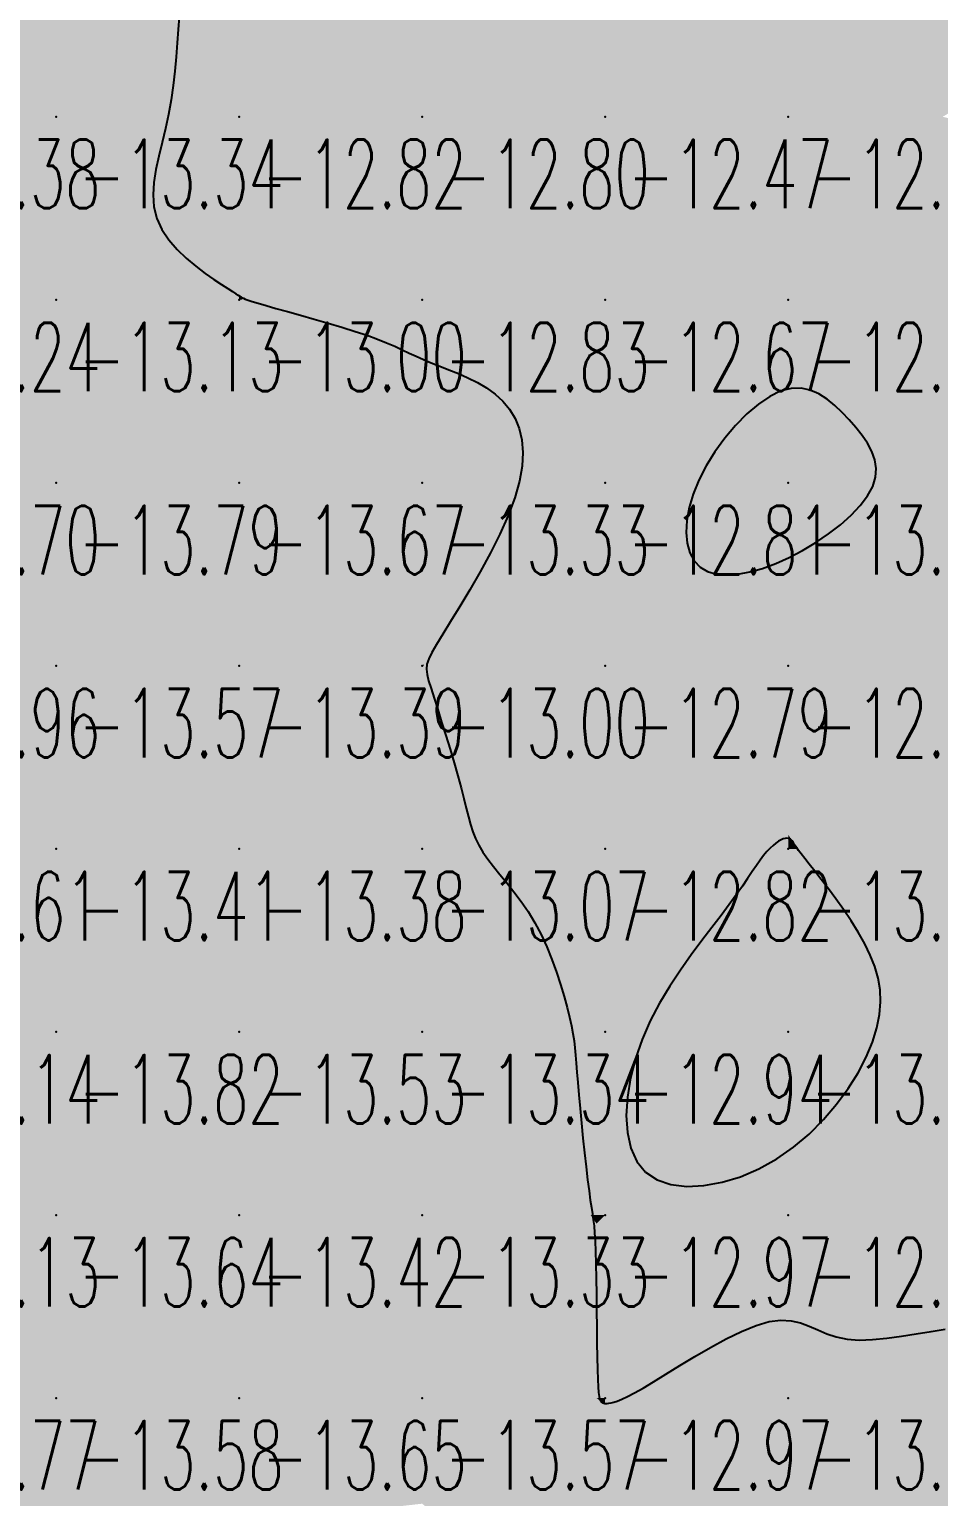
# Model space of a CAD drawing. Header units: millimetres. Extents: x 88261 to 90953, y 390274 to 392322.
# Drawn here: x 89908.8 to 89958.5, y 390581.9 to 390662 of the extents above; entities that cross this region are included whole.
import ezdxf
from ezdxf.enums import TextEntityAlignment as Align

# ---------------------------------------------------------------- set-up
doc = ezdxf.new("R2010")
doc.units = ezdxf.units.MM
doc.header["$LTSCALE"] = 25
for name, color, linetype in [('CN_03_00', 7, 'Continuous'), ('COTEAlt', 7, 'Continuous'), ('TN_COLORIAGE', 7, 'Continuous')]:
    doc.layers.add(name, color=color, linetype=linetype)
doc.styles.add('Simplex 1.0', font='Simplex.shx', dxfattribs={"width": 0.99, "height": 2.5})
doc.styles.get("Standard").update_dxf_attribs({"font": 'times.ttf'})

# ---------------------------------------------------------------- blocks, each defined once
blk = doc.blocks.new('COTE')
at = {"color": 0}
blk.add_point((0, 0), dxfattribs=at)
at = {"layer": 'COTEAlt'}
blk.add_attdef('ALT', text='', height=3.75, dxfattribs=at).set_placement((1.25, -1.25), align=Align.TOP_LEFT)

msp = doc.modelspace()

# ---------------------------------------------------------------- linework, layer by layer
at = {"layer": 'CN_03_00', "elevation": -13, "flags": 128}
msp.add_lwpolyline([(89916.967, 390662.691), (89916.917, 390661.998), (89916.867, 390661.269), (89916.81, 390660.512), (89916.741, 390659.736), (89916.654, 390658.948), (89916.543, 390658.156), (89916.402, 390657.368), (89916.229, 390656.591), (89916.041, 390655.828), (89915.858, 390655.083), (89915.702, 390654.355), (89915.592, 390653.65), (89915.55, 390652.967), (89915.596, 390652.31), (89915.751, 390651.682), (89916.028, 390651.084), (89916.407, 390650.52), (89916.861, 390649.994), (89917.362, 390649.51), (89917.884, 390649.072), (89918.398, 390648.683), (89918.878, 390648.348), (89919.296, 390648.071), (89919.631, 390647.853), (89919.887, 390647.689), (89920.076, 390647.57), (89920.208, 390647.488), (89920.295, 390647.436), (89920.346, 390647.406), (89920.374, 390647.389), (89920.388, 390647.378), (89920.401, 390647.365), (89920.428, 390647.346), (89920.482, 390647.319), (89920.581, 390647.278), (89920.739, 390647.222), (89920.972, 390647.147), (89921.295, 390647.048), (89921.723, 390646.923), (89922.265, 390646.771), (89922.902, 390646.593), (89923.607, 390646.396), (89924.354, 390646.185), (89925.117, 390645.965), (89925.87, 390645.74), (89926.587, 390645.516), (89927.24, 390645.298), (89927.812, 390645.09), (89928.312, 390644.891), (89928.756, 390644.7), (89929.163, 390644.514), (89929.548, 390644.332), (89929.929, 390644.153), (89930.323, 390643.974), (89930.746, 390643.794), (89931.211, 390643.61), (89931.709, 390643.417), (89932.228, 390643.208), (89932.753, 390642.977), (89933.273, 390642.716), (89933.773, 390642.421), (89934.24, 390642.084), (89934.662, 390641.698), (89935.026, 390641.259), (89935.324, 390640.762), (89935.549, 390640.205), (89935.692, 390639.586), (89935.748, 390638.901), (89935.708, 390638.148), (89935.566, 390637.325), (89935.313, 390636.428), (89934.95, 390635.46), (89934.495, 390634.444), (89933.978, 390633.41), (89933.423, 390632.386), (89932.859, 390631.401), (89932.311, 390630.483), (89931.807, 390629.661), (89931.373, 390628.964), (89931.031, 390628.41), (89930.778, 390627.976), (89930.609, 390627.629), (89930.513, 390627.333), (89930.486, 390627.057), (89930.519, 390626.766), (89930.604, 390626.426), (89930.735, 390626.004), (89930.903, 390625.476), (89931.1, 390624.857), (89931.317, 390624.17), (89931.545, 390623.44), (89931.775, 390622.691), (89931.998, 390621.947), (89932.204, 390621.233), (89932.385, 390620.573), (89932.536, 390619.986), (89932.663, 390619.464), (89932.779, 390618.997), (89932.893, 390618.572), (89933.018, 390618.179), (89933.164, 390617.804), (89933.342, 390617.437), (89933.564, 390617.065), (89933.836, 390616.679), (89934.153, 390616.272), (89934.504, 390615.842), (89934.879, 390615.385), (89935.266, 390614.896), (89935.657, 390614.374), (89936.04, 390613.812), (89936.406, 390613.21), (89936.746, 390612.564), (89937.057, 390611.889), (89937.339, 390611.198), (89937.593, 390610.507), (89937.817, 390609.83), (89938.011, 390609.183), (89938.175, 390608.582), (89938.309, 390608.04), (89938.413, 390607.567), (89938.491, 390607.147), (89938.55, 390606.757), (89938.595, 390606.374), (89938.632, 390605.977), (89938.666, 390605.543), (89938.703, 390605.048), (89938.748, 390604.472), (89938.806, 390603.799), (89938.875, 390603.051), (89938.952, 390602.254), (89939.035, 390601.438), (89939.121, 390600.632), (89939.207, 390599.863), (89939.291, 390599.16), (89939.368, 390598.552), (89939.438, 390598.057), (89939.5, 390597.652), (89939.554, 390597.304), (89939.601, 390596.98), (89939.641, 390596.646), (89939.675, 390596.27), (89939.703, 390595.819), (89939.726, 390595.259), (89939.744, 390594.569), (89939.759, 390593.774), (89939.77, 390592.909), (89939.78, 390592.01), (89939.79, 390591.113), (89939.8, 390590.254), (89939.812, 390589.469), (89939.827, 390588.794), (89939.845, 390588.255), (89939.867, 390587.844), (89939.892, 390587.542), (89939.918, 390587.332), (89939.947, 390587.195), (89939.976, 390587.112), (89940.005, 390587.067), (89940.035, 390587.04), (89940.064, 390587.017), (89940.095, 390586.996), (89940.13, 390586.977), (89940.171, 390586.961), (89940.223, 390586.95), (89940.286, 390586.945), (89940.363, 390586.946), (89940.458, 390586.955), (89940.574, 390586.973), (89940.721, 390587.01), (89940.91, 390587.074), (89941.153, 390587.174), (89941.461, 390587.319), (89941.845, 390587.52), (89942.318, 390587.786), (89942.889, 390588.125), (89943.565, 390588.54), (89944.326, 390589.011), (89945.145, 390589.509), (89945.997, 390590.005), (89946.856, 390590.472), (89947.695, 390590.882), (89948.49, 390591.207), (89949.213, 390591.418), (89949.847, 390591.497), (89950.407, 390591.463), (89950.914, 390591.344), (89951.393, 390591.168), (89951.864, 390590.963), (89952.352, 390590.757), (89952.878, 390590.579), (89953.465, 390590.456), (89954.129, 390590.409), (89954.857, 390590.431), (89955.633, 390590.504), (89956.436, 390590.613), (89957.248, 390590.742), (89958.052, 390590.875), (89958.827, 390590.997)], dxfattribs=at)
for points in [[(89951.037, 390633.549), (89951.761, 390633.982), (89952.454, 390634.452), (89953.101, 390634.951), (89953.683, 390635.469), (89954.182, 390635.996), (89954.582, 390636.523), (89954.864, 390637.042), (89955.018, 390637.543), (89955.052, 390638.028), (89954.981, 390638.498), (89954.821, 390638.954), (89954.586, 390639.398), (89954.292, 390639.832), (89953.953, 390640.257), (89953.585, 390640.676), (89953.199, 390641.086), (89952.796, 390641.472), (89952.372, 390641.817), (89951.925, 390642.1), (89951.452, 390642.305), (89950.95, 390642.411), (89950.416, 390642.401), (89949.848, 390642.257), (89949.245, 390641.965), (89948.621, 390641.541), (89947.993, 390641.006), (89947.376, 390640.38), (89946.789, 390639.685), (89946.246, 390638.941), (89945.764, 390638.169), (89945.361, 390637.391), (89945.049, 390636.625), (89944.831, 390635.885), (89944.705, 390635.183), (89944.672, 390634.529), (89944.729, 390633.935), (89944.876, 390633.413), (89945.113, 390632.975), (89945.438, 390632.631), (89945.848, 390632.391), (89946.336, 390632.251), (89946.89, 390632.205), (89947.5, 390632.246), (89948.157, 390632.369), (89948.849, 390632.567), (89949.567, 390632.834), (89950.3, 390633.164), (89951.037, 390633.549)], [(89950.545, 390600.94), (89951.4, 390601.664), (89952.186, 390602.453), (89952.895, 390603.287), (89953.523, 390604.147), (89954.063, 390605.013), (89954.509, 390605.866), (89954.856, 390606.687), (89955.1, 390607.46), (89955.245, 390608.189), (89955.299, 390608.882), (89955.268, 390609.545), (89955.159, 390610.187), (89954.979, 390610.814), (89954.734, 390611.435), (89954.431, 390612.057), (89954.079, 390612.685), (89953.69, 390613.31), (89953.279, 390613.922), (89952.86, 390614.511), (89952.448, 390615.065), (89952.057, 390615.574), (89951.701, 390616.027), (89951.396, 390616.413), (89951.151, 390616.725), (89950.961, 390616.969), (89950.82, 390617.156), (89950.718, 390617.296), (89950.647, 390617.398), (89950.598, 390617.472), (89950.563, 390617.529), (89950.534, 390617.578), (89950.504, 390617.628), (89950.469, 390617.677), (89950.429, 390617.724), (89950.382, 390617.764), (89950.325, 390617.796), (89950.259, 390617.816), (89950.18, 390617.823), (89950.088, 390617.813), (89949.981, 390617.783), (89949.86, 390617.732), (89949.726, 390617.658), (89949.58, 390617.559), (89949.424, 390617.433), (89949.258, 390617.279), (89949.084, 390617.094), (89948.903, 390616.877), (89948.714, 390616.626), (89948.511, 390616.337), (89948.287, 390616.006), (89948.034, 390615.631), (89947.745, 390615.206), (89947.413, 390614.729), (89947.029, 390614.195), (89946.587, 390613.602), (89946.083, 390612.945), (89945.532, 390612.228), (89944.952, 390611.454), (89944.361, 390610.625), (89943.779, 390609.746), (89943.224, 390608.819), (89942.714, 390607.847), (89942.268, 390606.835), (89941.904, 390605.788), (89941.632, 390604.729), (89941.461, 390603.684), (89941.401, 390602.68), (89941.461, 390601.741), (89941.651, 390600.895), (89941.98, 390600.167), (89942.456, 390599.584), (89943.085, 390599.165), (89943.843, 390598.908), (89944.706, 390598.805), (89945.644, 390598.847), (89946.633, 390599.026), (89947.644, 390599.333), (89948.65, 390599.761), (89949.625, 390600.3), (89950.545, 390600.94)]]:
    msp.add_lwpolyline(points, close=True, dxfattribs=at)
at = {"layer": 'TN_COLORIAGE', "color": 221}
for points in [[(89900.249, 390657.239, -13.516), (89910.249, 390657.239, -13.516), (89910.249, 390667.239, -13.516)], [(89900.249, 390667.239, -13.516), (89900.249, 390657.239, -13.516), (89910.249, 390667.239, -13.516)], [(89910.249, 390667.239, -13), (89917.75, 390667.239, -13), (89910.249, 390657.239, -13), (89916.9, 390663.891, -13)], [(89916.785, 390657.239, -13.342), (89916.9, 390663.891, -13.342), (89910.249, 390657.239, -13.342)], [(89900.249, 390647.239, -13.342), (89910.249, 390647.239, -13.342), (89910.249, 390657.239, -13.342)], [(89900.249, 390657.239, -13.342), (89900.249, 390647.239, -13.342), (89910.249, 390657.239, -13.342)], [(89910.249, 390657.239, -13), (89916.785, 390657.239, -13), (89910.249, 390647.239, -13), (89914.368, 390651.359, -13)], [(89910.249, 390647.239, -13), (89914.368, 390651.359, -13), (89920.249, 390647.239, -13), (89920.249, 390647.416, -13)], [(89900.249, 390637.239, -13.127), (89910.249, 390637.239, -13.127), (89910.249, 390647.239, -13.127)], [(89900.249, 390647.239, -13.127), (89900.249, 390637.239, -13.127), (89910.249, 390647.239, -13.127)], [(89910.249, 390637.239, -13.003), (89920.249, 390637.239, -13.003), (89920.249, 390647.239, -13.003)], [(89910.249, 390647.239, -13.003), (89910.249, 390637.239, -13.003), (89920.249, 390647.239, -13.003)], [(89920.412, 390647.403, -13.003), (89920.249, 390647.416, -13.003), (89920.249, 390647.239, -13.003)], [(89920.412, 390647.403, -13.003), (89920.434, 390647.239, -13.003), (89920.249, 390647.239, -13.003)], [(89920.249, 390637.239, -13), (89928.19, 390645.181, -13), (89920.249, 390647.239, -13), (89920.434, 390647.239, -13)], [(89920.249, 390637.239, -13), (89928.19, 390645.181, -13), (89930.249, 390637.239, -13), (89930.249, 390643.826, -13)], [(89935.29, 390642.281, -13.334), (89930.249, 390643.826, -13.334), (89930.249, 390637.239, -13.334)], [(89944.352, 390637.239, -13.28), (89950.249, 390643.892, -13.28), (89950.249, 390637.239, -13.28)], [(89953.74, 390640.731, -13.28), (89950.249, 390643.892, -13.28), (89950.249, 390637.239, -13.28)], [(89935.29, 390642.281, -13.334), (89936.563, 390637.239, -13.334), (89930.249, 390637.239, -13.334)], [(89953.74, 390640.731, -13.28), (89956.299, 390637.239, -13.28), (89950.249, 390637.239, -13.28)], [(89900.249, 390627.239, -13.787), (89910.249, 390627.239, -13.787), (89910.249, 390637.239, -13.787)], [(89900.249, 390637.239, -13.787), (89900.249, 390627.239, -13.787), (89910.249, 390637.239, -13.787)], [(89910.249, 390627.239, -13.667), (89920.249, 390627.239, -13.667), (89920.249, 390637.239, -13.667)], [(89910.249, 390637.239, -13.667), (89910.249, 390627.239, -13.667), (89920.249, 390637.239, -13.667)], [(89920.249, 390627.239, -13.334), (89930.249, 390627.239, -13.334), (89930.249, 390637.239, -13.334)], [(89920.249, 390637.239, -13.334), (89920.249, 390627.239, -13.334), (89930.249, 390637.239, -13.334)], [(89930.249, 390637.239, -13), (89936.563, 390637.239, -13), (89930.249, 390627.239, -13), (89930.336, 390627.327, -13)], [(89944.506, 390631.497, -13.28), (89944.352, 390637.239, -13.28), (89950.249, 390637.239, -13.28)], [(89950.249, 390632.562, -13.28), (89944.506, 390631.497, -13.28), (89950.249, 390637.239, -13.28)], [(89950.249, 390632.562, -13.28), (89956.299, 390637.239, -13.28), (89950.249, 390637.239, -13.28)], [(89900.249, 390617.239, -13.57), (89910.249, 390617.239, -13.57), (89910.249, 390627.239, -13.57)], [(89900.249, 390627.239, -13.57), (89900.249, 390617.239, -13.57), (89910.249, 390627.239, -13.57)], [(89910.249, 390617.239, -13.388), (89920.249, 390617.239, -13.388), (89920.249, 390627.239, -13.388)], [(89910.249, 390627.239, -13.388), (89910.249, 390617.239, -13.388), (89920.249, 390627.239, -13.388)], [(89920.249, 390617.239, -13.002), (89930.249, 390617.239, -13.002), (89930.249, 390627.239, -13.002)], [(89920.249, 390627.239, -13.002), (89920.249, 390617.239, -13.002), (89930.249, 390627.239, -13.002)], [(89930.331, 390627.239, -13.002), (89930.336, 390627.327, -13.002), (89930.249, 390627.239, -13.002)], [(89930.249, 390617.239, -13), (89932.75, 390619.741, -13), (89930.249, 390627.239, -13), (89930.331, 390627.239, -13)], [(89932.75, 390619.741, -13.069), (89932.982, 390617.239, -13.069), (89930.249, 390617.239, -13.069)], [(89950.249, 390618.021, -13.027), (89948.969, 390617.239, -13.027), (89950.249, 390617.239, -13.027)], [(89950.562, 390617.553, -13.027), (89950.249, 390618.021, -13.027), (89950.249, 390617.239, -13.027)], [(89950.562, 390617.553, -13.027), (89950.709, 390617.239, -13.027), (89950.249, 390617.239, -13.027)], [(89900.249, 390609.896, -13.414), (89902.189, 390609.179, -13.414), (89900.249, 390617.239, -13.414), (89910.249, 390617.239, -13.414)], [(89904.686, 390607.239, -13.414), (89902.189, 390609.179, -13.414), (89910.249, 390607.239, -13.414), (89910.249, 390617.239, -13.414)], [(89910.249, 390607.239, -13.382), (89920.249, 390607.239, -13.382), (89920.249, 390617.239, -13.382)], [(89910.249, 390617.239, -13.382), (89910.249, 390607.239, -13.382), (89920.249, 390617.239, -13.382)], [(89920.249, 390607.239, -13.069), (89930.249, 390607.239, -13.069), (89930.249, 390617.239, -13.069)], [(89920.249, 390617.239, -13.069), (89920.249, 390607.239, -13.069), (89930.249, 390617.239, -13.069)], [(89930.249, 390607.239, -13), (89936.704, 390613.695, -13), (89930.249, 390617.239, -13), (89932.982, 390617.239, -13)], [(89950.249, 390607.239, -13), (89941.385, 390607.239, -13), (89950.249, 390617.239, -13), (89947.292, 390614.283, -13)], [(89948.969, 390617.239, -13.027), (89947.292, 390614.283, -13.027), (89950.249, 390617.239, -13.027)], [(89950.249, 390607.239, -13), (89954.975, 390611.966, -13), (89950.249, 390617.239, -13), (89950.709, 390617.239, -13)], [(89936.704, 390613.695, -13.335), (89938.638, 390607.239, -13.335), (89930.249, 390607.239, -13.335)], [(89954.975, 390611.966, -13.502), (89955.978, 390607.239, -13.502), (89950.249, 390607.239, -13.502)], [(89904.423, 390601.414, -13.641), (89902.86, 390597.239, -13.641), (89910.249, 390607.239, -13.641), (89910.249, 390597.239, -13.641)], [(89904.423, 390601.414, -13.823), (89904.686, 390607.239, -13.823), (89910.249, 390607.239, -13.823)], [(89910.249, 390607.239, -13.531), (89910.249, 390597.239, -13.531), (89920.249, 390607.239, -13.531)], [(89910.249, 390597.239, -13.531), (89920.249, 390597.239, -13.531), (89920.249, 390607.239, -13.531)], [(89920.249, 390607.239, -13.335), (89920.249, 390597.239, -13.335), (89930.249, 390607.239, -13.335)], [(89920.249, 390597.239, -13.335), (89930.249, 390597.239, -13.335), (89930.249, 390607.239, -13.335)], [(89930.249, 390607.239, -13), (89938.638, 390607.239, -13), (89930.249, 390597.239, -13), (89938.598, 390605.588, -13)], [(89941.385, 390607.239, -13.502), (89940.776, 390597.767, -13.502), (89950.249, 390607.239, -13.502)], [(89950.249, 390599.198, -13.502), (89940.776, 390597.767, -13.502), (89950.249, 390607.239, -13.502)], [(89955.978, 390607.239, -13.502), (89950.249, 390599.198, -13.502), (89950.249, 390607.239, -13.502)], [(89938.598, 390605.588, -13.325), (89939.458, 390597.239, -13.325), (89930.249, 390597.239, -13.325)], [(89900.249, 390587.239, -13.641), (89910.249, 390587.239, -13.641), (89910.249, 390597.239, -13.641)], [(89900.249, 390593.66, -13.641), (89902.86, 390597.239, -13.641), (89900.249, 390587.239, -13.641), (89910.249, 390597.239, -13.641)], [(89910.249, 390587.239, -13.416), (89920.249, 390587.239, -13.416), (89920.249, 390597.239, -13.416)], [(89910.249, 390597.239, -13.416), (89910.249, 390587.239, -13.416), (89920.249, 390597.239, -13.416)], [(89920.249, 390587.239, -13.325), (89930.249, 390587.239, -13.325), (89930.249, 390597.239, -13.325)], [(89920.249, 390597.239, -13.325), (89920.249, 390587.239, -13.325), (89930.249, 390597.239, -13.325)], [(89930.249, 390587.239, -13), (89939.779, 390596.769, -13), (89930.249, 390597.239, -13), (89939.458, 390597.239, -13)], [(89939.779, 390596.769, -13.566), (89939.784, 390587.239, -13.566), (89930.249, 390587.239, -13.566)], [(89950.249, 390592.927, -13.161), (89941.71, 390587.239, -13.161), (89950.249, 390587.239, -13.161)], [(89952.573, 390589.563, -13.161), (89950.249, 390592.927, -13.161), (89950.249, 390587.239, -13.161)], [(89960.249, 390587.239, -13), (89960.249, 390591.555, -13), (89950.249, 390587.239, -13), (89952.573, 390589.563, -13)], [(89900.249, 390584.245, -13.577), (89905.815, 390582.806, -13.577), (89900.249, 390587.239, -13.577), (89910.249, 390587.239, -13.577)], [(89907.746, 390577.239, -13.577), (89905.815, 390582.806, -13.577), (89910.249, 390577.239, -13.577), (89910.249, 390587.239, -13.577)], [(89914.576, 390577.239, -13.648), (89920.249, 390581.221, -13.648), (89910.249, 390577.239, -13.648), (89920.249, 390587.239, -13.648)], [(89910.249, 390587.239, -13.648), (89910.249, 390577.239, -13.648), (89920.249, 390587.239, -13.648)], [(89920.249, 390581.221, -13.566), (89923.74, 390580.73, -13.566), (89920.249, 390587.239, -13.566), (89930.249, 390587.239, -13.566)], [(89923.74, 390580.73, -13.566), (89930.249, 390581.468, -13.566), (89930.249, 390587.239, -13.566)], [(89930.249, 390581.468, -13), (89932.611, 390579.602, -13), (89930.249, 390587.239, -13), (89940.044, 390587.034, -13)], [(89940.044, 390587.034, -13.566), (89939.784, 390587.239, -13.566), (89930.249, 390587.239, -13.566)], [(89935.449, 390577.239, -13), (89932.611, 390579.602, -13), (89940.249, 390577.239, -13), (89940.044, 390587.034, -13)], [(89940.044, 390587.034, -13.707), (89940.249, 390586.864, -13.707), (89940.249, 390577.239, -13.707)], [(89940.249, 390577.239, -13), (89940.249, 390586.864, -13), (89950.249, 390587.239, -13), (89941.71, 390587.239, -13)], [(89940.249, 390577.239, -13.161), (89950.249, 390577.239, -13.161), (89950.249, 390587.239, -13.161)], [(89950.249, 390587.239, -13.404), (89950.249, 390577.239, -13.404), (89960.249, 390587.239, -13.404)], [(89950.249, 390577.239, -13.404), (89960.249, 390577.239, -13.404), (89960.249, 390587.239, -13.404)]]:
    msp.add_solid(points, dxfattribs=at)
at = {"layer": 'TN_COLORIAGE', "color": 211}
for points in [[(89916.9, 390663.891, -12.819), (89916.785, 390657.239, -12.819), (89920.249, 390667.239, -12.819), (89920.249, 390657.239, -12.819)], [(89928.22, 390667.239, -12.819), (89928.301, 390665.292, -12.819), (89920.249, 390667.239, -12.819), (89920.249, 390657.239, -12.819)], [(89930.249, 390665.417, -12.597), (89931.228, 390667.239, -12.597), (89930.249, 390657.239, -12.597), (89940.249, 390667.239, -12.597)], [(89930.249, 390657.239, -12.597), (89940.249, 390657.239, -12.597), (89940.249, 390667.239, -12.597)], [(89940.249, 390667.239, -12.113), (89940.249, 390657.239, -12.113), (89950.249, 390667.239, -12.113)], [(89940.249, 390657.239, -12.113), (89950.249, 390657.239, -12.113), (89950.249, 390667.239, -12.113)], [(89950.249, 390667.239, -12.272), (89950.249, 390657.239, -12.272), (89960.249, 390667.239, -12.272)], [(89960.249, 390667.239, -12), (89960.249, 390658.144, -12), (89950.249, 390657.239, -12), (89958.689, 390657.239, -12)], [(89928.301, 390665.292, -12.804), (89930.249, 390665.417, -12.804), (89920.249, 390657.239, -12.804), (89930.249, 390657.239, -12.804)], [(89920.249, 390647.416, -12.819), (89914.368, 390651.359, -12.819), (89920.249, 390657.239, -12.819)], [(89914.368, 390651.359, -12.819), (89916.785, 390657.239, -12.819), (89920.249, 390657.239, -12.819)], [(89920.249, 390647.416, -12.804), (89920.412, 390647.403, -12.804), (89920.249, 390657.239, -12.804), (89930.249, 390657.239, -12.804)], [(89920.434, 390647.239, -12.804), (89920.412, 390647.403, -12.804), (89930.249, 390647.239, -12.804), (89930.249, 390657.239, -12.804)], [(89930.249, 390657.239, -12.475), (89930.249, 390647.239, -12.475), (89940.249, 390657.239, -12.475)], [(89930.249, 390647.239, -12.475), (89940.249, 390647.239, -12.475), (89940.249, 390657.239, -12.475)], [(89940.249, 390657.239, -12.146), (89940.249, 390647.239, -12.146), (89950.249, 390657.239, -12.146)], [(89940.249, 390647.239, -12.146), (89950.249, 390647.239, -12.146), (89950.249, 390657.239, -12.146)], [(89950.249, 390647.239, -12), (89959.944, 390656.934, -12), (89950.249, 390657.239, -12), (89958.689, 390657.239, -12)], [(89950.249, 390647.239, -12), (89959.944, 390656.934, -12), (89960.249, 390647.239, -12), (89960.249, 390656.704, -12)], [(89920.434, 390647.239, -12.827), (89928.19, 390645.181, -12.827), (89930.249, 390647.239, -12.827)], [(89930.249, 390643.826, -12.827), (89928.19, 390645.181, -12.827), (89930.249, 390647.239, -12.827)], [(89930.249, 390643.826, -12.672), (89935.29, 390642.281, -12.672), (89930.249, 390647.239, -12.672), (89940.249, 390647.239, -12.672)], [(89936.563, 390637.239, -12.672), (89935.29, 390642.281, -12.672), (89940.249, 390637.239, -12.672), (89940.249, 390647.239, -12.672)], [(89940.249, 390647.239, -12.859), (89940.249, 390637.239, -12.859), (89950.249, 390647.239, -12.859)], [(89950.249, 390643.892, -12.805), (89944.352, 390637.239, -12.805), (89950.249, 390647.239, -12.805), (89940.249, 390637.239, -12.805)], [(89950.249, 390643.892, -12.478), (89953.74, 390640.731, -12.478), (89950.249, 390647.239, -12.478), (89960.249, 390647.239, -12.478)], [(89956.299, 390637.239, -12.478), (89953.74, 390640.731, -12.478), (89960.249, 390637.239, -12.478), (89960.249, 390647.239, -12.478)], [(89930.336, 390627.327, -12.792), (89930.331, 390627.239, -12.792), (89940.249, 390637.239, -12.792), (89940.249, 390627.239, -12.792)], [(89930.336, 390627.327, -12.805), (89936.563, 390637.239, -12.805), (89940.249, 390637.239, -12.805)], [(89944.352, 390637.239, -12.792), (89944.506, 390631.497, -12.792), (89940.249, 390637.239, -12.792), (89940.249, 390627.239, -12.792)], [(89956.299, 390637.239, -12.681), (89950.249, 390632.562, -12.681), (89960.249, 390637.239, -12.681), (89950.249, 390627.239, -12.681)], [(89950.249, 390627.239, -12.817), (89960.249, 390627.239, -12.817), (89960.249, 390637.239, -12.817)], [(89944.506, 390631.497, -12.681), (89950.249, 390632.562, -12.681), (89940.249, 390627.239, -12.681), (89950.249, 390627.239, -12.681)], [(89930.331, 390627.239, -12.792), (89932.75, 390619.741, -12.792), (89940.249, 390627.239, -12.792)], [(89932.982, 390617.239, -12.792), (89932.75, 390619.741, -12.792), (89940.249, 390617.239, -12.792), (89940.249, 390627.239, -12.792)], [(89940.249, 390627.239, -12.681), (89940.249, 390617.239, -12.681), (89950.249, 390627.239, -12.681)], [(89948.969, 390617.239, -12.681), (89950.249, 390618.021, -12.681), (89940.249, 390617.239, -12.681), (89950.249, 390627.239, -12.681)], [(89950.249, 390618.021, -12.164), (89950.562, 390617.553, -12.164), (89950.249, 390627.239, -12.164), (89960.249, 390627.239, -12.164)], [(89950.709, 390617.239, -12.164), (89950.562, 390617.553, -12.164), (89960.249, 390617.239, -12.164), (89960.249, 390627.239, -12.164)], [(89932.982, 390617.239, -12.816), (89936.704, 390613.695, -12.816), (89940.249, 390617.239, -12.816)], [(89938.638, 390607.239, -12.816), (89936.704, 390613.695, -12.816), (89940.249, 390607.239, -12.816), (89940.249, 390617.239, -12.816)], [(89947.292, 390614.283, -12.816), (89948.969, 390617.239, -12.816), (89940.249, 390607.239, -12.816), (89940.249, 390617.239, -12.816)], [(89950.709, 390617.239, -12.44), (89954.975, 390611.966, -12.44), (89960.249, 390617.239, -12.44)], [(89955.978, 390607.239, -12.44), (89954.975, 390611.966, -12.44), (89960.249, 390607.239, -12.44), (89960.249, 390617.239, -12.44)], [(89947.292, 390614.283, -12.936), (89941.385, 390607.239, -12.936), (89940.249, 390607.239, -12.936)], [(89938.598, 390605.588, -12.936), (89938.638, 390607.239, -12.936), (89940.249, 390607.239, -12.936)], [(89939.458, 390597.239, -12.936), (89938.598, 390605.588, -12.936), (89940.249, 390597.239, -12.936), (89940.249, 390607.239, -12.936)], [(89940.776, 390597.767, -12.936), (89941.385, 390607.239, -12.936), (89940.249, 390597.239, -12.936), (89940.249, 390607.239, -12.936)], [(89950.249, 390599.198, -12.626), (89955.978, 390607.239, -12.626), (89950.249, 390597.239, -12.626), (89960.249, 390607.239, -12.626)], [(89950.249, 390597.239, -12.626), (89960.249, 390597.239, -12.626), (89960.249, 390607.239, -12.626)], [(89940.776, 390597.767, -12.878), (89950.249, 390599.198, -12.878), (89940.249, 390597.239, -12.878), (89950.249, 390597.239, -12.878)], [(89939.458, 390597.239, -12.972), (89939.779, 390596.769, -12.972), (89940.249, 390597.239, -12.972)], [(89939.784, 390587.239, -12.972), (89939.779, 390596.769, -12.972), (89940.249, 390587.239, -12.972), (89940.249, 390597.239, -12.972)], [(89940.249, 390597.239, -12.878), (89940.249, 390587.239, -12.878), (89950.249, 390597.239, -12.878)], [(89941.71, 390587.239, -12.878), (89950.249, 390592.927, -12.878), (89940.249, 390587.239, -12.878), (89950.249, 390597.239, -12.878)], [(89950.249, 390592.927, -12.468), (89952.573, 390589.563, -12.468), (89950.249, 390597.239, -12.468), (89960.249, 390597.239, -12.468)], [(89952.573, 390589.563, -12.468), (89960.249, 390591.555, -12.468), (89960.249, 390597.239, -12.468)], [(89939.784, 390587.239, -12.972), (89940.044, 390587.034, -12.972), (89940.249, 390587.239, -12.972)], [(89940.249, 390586.864, -12.972), (89940.044, 390587.034, -12.972), (89940.249, 390587.239, -12.972)], [(89941.71, 390587.239, -12.972), (89940.249, 390586.864, -12.972), (89940.249, 390587.239, -12.972)]]:
    msp.add_solid(points, dxfattribs=at)

# ---------------------------------------------------------------- block references
at = {"layer": 'COTEAlt'}
ref = msp.add_blockref('COTE', (89900.249, 390657.239), dxfattribs=at)
ref.add_attrib('ALT', '-13.38', dxfattribs={"height": 3.75, "style": 'Simplex 1.0', "width": 0.6}).set_placement((89901.499, 390655.989), align=Align.TOP_LEFT)
ref = msp.add_blockref('COTE', (89910.249, 390657.239), dxfattribs=at)
ref.add_attrib('ALT', '-13.34', dxfattribs={"height": 3.75, "style": 'Simplex 1.0', "width": 0.6}).set_placement((89911.499, 390655.989), align=Align.TOP_LEFT)
ref = msp.add_blockref('COTE', (89920.249, 390657.239), dxfattribs=at)
ref.add_attrib('ALT', '-12.82', dxfattribs={"height": 3.75, "style": 'Simplex 1.0', "width": 0.6}).set_placement((89921.499, 390655.989), align=Align.TOP_LEFT)
ref = msp.add_blockref('COTE', (89930.249, 390657.239), dxfattribs=at)
ref.add_attrib('ALT', '-12.80', dxfattribs={"height": 3.75, "style": 'Simplex 1.0', "width": 0.6}).set_placement((89931.499, 390655.989), align=Align.TOP_LEFT)
ref = msp.add_blockref('COTE', (89940.249, 390657.239), dxfattribs=at)
ref.add_attrib('ALT', '-12.47', dxfattribs={"height": 3.75, "style": 'Simplex 1.0', "width": 0.6}).set_placement((89941.499, 390655.989), align=Align.TOP_LEFT)
ref = msp.add_blockref('COTE', (89950.249, 390657.239), dxfattribs=at)
ref.add_attrib('ALT', '-12.15', dxfattribs={"height": 3.75, "style": 'Simplex 1.0', "width": 0.6}).set_placement((89951.499, 390655.989), align=Align.TOP_LEFT)
ref = msp.add_blockref('COTE', (89900.249, 390647.239), dxfattribs=at)
ref.add_attrib('ALT', '-13.24', dxfattribs={"height": 3.75, "style": 'Simplex 1.0', "width": 0.6}).set_placement((89901.499, 390645.989), align=Align.TOP_LEFT)
ref = msp.add_blockref('COTE', (89910.249, 390647.239), dxfattribs=at)
ref.add_attrib('ALT', '-13.13', dxfattribs={"height": 3.75, "style": 'Simplex 1.0', "width": 0.6}).set_placement((89911.499, 390645.989), align=Align.TOP_LEFT)
ref = msp.add_blockref('COTE', (89920.249, 390647.239), dxfattribs=at)
ref.add_attrib('ALT', '-13.00', dxfattribs={"height": 3.75, "style": 'Simplex 1.0', "width": 0.6}).set_placement((89921.499, 390645.989), align=Align.TOP_LEFT)
ref = msp.add_blockref('COTE', (89930.249, 390647.239), dxfattribs=at)
ref.add_attrib('ALT', '-12.83', dxfattribs={"height": 3.75, "style": 'Simplex 1.0', "width": 0.6}).set_placement((89931.499, 390645.989), align=Align.TOP_LEFT)
ref = msp.add_blockref('COTE', (89940.249, 390647.239), dxfattribs=at)
ref.add_attrib('ALT', '-12.67', dxfattribs={"height": 3.75, "style": 'Simplex 1.0', "width": 0.6}).set_placement((89941.499, 390645.989), align=Align.TOP_LEFT)
ref = msp.add_blockref('COTE', (89950.249, 390647.239), dxfattribs=at)
ref.add_attrib('ALT', '-12.86', dxfattribs={"height": 3.75, "style": 'Simplex 1.0', "width": 0.6}).set_placement((89951.499, 390645.989), align=Align.TOP_LEFT)
ref = msp.add_blockref('COTE', (89900.249, 390637.239), dxfattribs=at)
ref.add_attrib('ALT', '-13.70', dxfattribs={"height": 3.75, "style": 'Simplex 1.0', "width": 0.6}).set_placement((89901.499, 390635.989), align=Align.TOP_LEFT)
ref = msp.add_blockref('COTE', (89910.249, 390637.239), dxfattribs=at)
ref.add_attrib('ALT', '-13.79', dxfattribs={"height": 3.75, "style": 'Simplex 1.0', "width": 0.6}).set_placement((89911.499, 390635.989), align=Align.TOP_LEFT)
ref = msp.add_blockref('COTE', (89920.249, 390637.239), dxfattribs=at)
ref.add_attrib('ALT', '-13.67', dxfattribs={"height": 3.75, "style": 'Simplex 1.0', "width": 0.6}).set_placement((89921.499, 390635.989), align=Align.TOP_LEFT)
ref = msp.add_blockref('COTE', (89930.249, 390637.239), dxfattribs=at)
ref.add_attrib('ALT', '-13.33', dxfattribs={"height": 3.75, "style": 'Simplex 1.0', "width": 0.6}).set_placement((89931.499, 390635.989), align=Align.TOP_LEFT)
ref = msp.add_blockref('COTE', (89940.249, 390637.239), dxfattribs=at)
ref.add_attrib('ALT', '-12.81', dxfattribs={"height": 3.75, "style": 'Simplex 1.0', "width": 0.6}).set_placement((89941.499, 390635.989), align=Align.TOP_LEFT)
ref = msp.add_blockref('COTE', (89950.249, 390637.239), dxfattribs=at)
ref.add_attrib('ALT', '-13.28', dxfattribs={"height": 3.75, "style": 'Simplex 1.0', "width": 0.6}).set_placement((89951.499, 390635.989), align=Align.TOP_LEFT)
ref = msp.add_blockref('COTE', (89900.249, 390627.239), dxfattribs=at)
ref.add_attrib('ALT', '-13.96', dxfattribs={"height": 3.75, "style": 'Simplex 1.0', "width": 0.6}).set_placement((89901.499, 390625.989), align=Align.TOP_LEFT)
ref = msp.add_blockref('COTE', (89910.249, 390627.239), dxfattribs=at)
ref.add_attrib('ALT', '-13.57', dxfattribs={"height": 3.75, "style": 'Simplex 1.0', "width": 0.6}).set_placement((89911.499, 390625.989), align=Align.TOP_LEFT)
ref = msp.add_blockref('COTE', (89920.249, 390627.239), dxfattribs=at)
ref.add_attrib('ALT', '-13.39', dxfattribs={"height": 3.75, "style": 'Simplex 1.0', "width": 0.6}).set_placement((89921.499, 390625.989), align=Align.TOP_LEFT)
ref = msp.add_blockref('COTE', (89930.249, 390627.239), dxfattribs=at)
ref.add_attrib('ALT', '-13.00', dxfattribs={"height": 3.75, "style": 'Simplex 1.0', "width": 0.6}).set_placement((89931.499, 390625.989), align=Align.TOP_LEFT)
ref = msp.add_blockref('COTE', (89940.249, 390627.239), dxfattribs=at)
ref.add_attrib('ALT', '-12.79', dxfattribs={"height": 3.75, "style": 'Simplex 1.0', "width": 0.6}).set_placement((89941.499, 390625.989), align=Align.TOP_LEFT)
ref = msp.add_blockref('COTE', (89950.249, 390627.239), dxfattribs=at)
ref.add_attrib('ALT', '-12.68', dxfattribs={"height": 3.75, "style": 'Simplex 1.0', "width": 0.6}).set_placement((89951.499, 390625.989), align=Align.TOP_LEFT)
ref = msp.add_blockref('COTE', (89900.249, 390617.239), dxfattribs=at)
ref.add_attrib('ALT', '-13.61', dxfattribs={"height": 3.75, "style": 'Simplex 1.0', "width": 0.6}).set_placement((89901.499, 390615.989), align=Align.TOP_LEFT)
ref = msp.add_blockref('COTE', (89910.249, 390617.239), dxfattribs=at)
ref.add_attrib('ALT', '-13.41', dxfattribs={"height": 3.75, "style": 'Simplex 1.0', "width": 0.6}).set_placement((89911.499, 390615.989), align=Align.TOP_LEFT)
ref = msp.add_blockref('COTE', (89920.249, 390617.239), dxfattribs=at)
ref.add_attrib('ALT', '-13.38', dxfattribs={"height": 3.75, "style": 'Simplex 1.0', "width": 0.6}).set_placement((89921.499, 390615.989), align=Align.TOP_LEFT)
ref = msp.add_blockref('COTE', (89930.249, 390617.239), dxfattribs=at)
ref.add_attrib('ALT', '-13.07', dxfattribs={"height": 3.75, "style": 'Simplex 1.0', "width": 0.6}).set_placement((89931.499, 390615.989), align=Align.TOP_LEFT)
ref = msp.add_blockref('COTE', (89940.249, 390617.239), dxfattribs=at)
ref.add_attrib('ALT', '-12.82', dxfattribs={"height": 3.75, "style": 'Simplex 1.0', "width": 0.6}).set_placement((89941.499, 390615.989), align=Align.TOP_LEFT)
ref = msp.add_blockref('COTE', (89950.249, 390617.239), dxfattribs=at)
ref.add_attrib('ALT', '-13.03', dxfattribs={"height": 3.75, "style": 'Simplex 1.0', "width": 0.6}).set_placement((89951.499, 390615.989), align=Align.TOP_LEFT)
ref = msp.add_blockref('COTE', (89900.249, 390607.239), dxfattribs=at)
ref.add_attrib('ALT', '-14.14', dxfattribs={"height": 3.75, "style": 'Simplex 1.0', "width": 0.6}).set_placement((89901.499, 390605.989), align=Align.TOP_LEFT)
ref = msp.add_blockref('COTE', (89910.249, 390607.239), dxfattribs=at)
ref.add_attrib('ALT', '-13.82', dxfattribs={"height": 3.75, "style": 'Simplex 1.0', "width": 0.6}).set_placement((89911.499, 390605.989), align=Align.TOP_LEFT)
ref = msp.add_blockref('COTE', (89920.249, 390607.239), dxfattribs=at)
ref.add_attrib('ALT', '-13.53', dxfattribs={"height": 3.75, "style": 'Simplex 1.0', "width": 0.6}).set_placement((89921.499, 390605.989), align=Align.TOP_LEFT)
ref = msp.add_blockref('COTE', (89930.249, 390607.239), dxfattribs=at)
ref.add_attrib('ALT', '-13.34', dxfattribs={"height": 3.75, "style": 'Simplex 1.0', "width": 0.6}).set_placement((89931.499, 390605.989), align=Align.TOP_LEFT)
ref = msp.add_blockref('COTE', (89940.249, 390607.239), dxfattribs=at)
ref.add_attrib('ALT', '-12.94', dxfattribs={"height": 3.75, "style": 'Simplex 1.0', "width": 0.6}).set_placement((89941.499, 390605.989), align=Align.TOP_LEFT)
ref = msp.add_blockref('COTE', (89950.249, 390607.239), dxfattribs=at)
ref.add_attrib('ALT', '-13.50', dxfattribs={"height": 3.75, "style": 'Simplex 1.0', "width": 0.6}).set_placement((89951.499, 390605.989), align=Align.TOP_LEFT)
ref = msp.add_blockref('COTE', (89900.249, 390597.239), dxfattribs=at)
ref.add_attrib('ALT', '-14.13', dxfattribs={"height": 3.75, "style": 'Simplex 1.0', "width": 0.6}).set_placement((89901.499, 390595.989), align=Align.TOP_LEFT)
ref = msp.add_blockref('COTE', (89910.249, 390597.239), dxfattribs=at)
ref.add_attrib('ALT', '-13.64', dxfattribs={"height": 3.75, "style": 'Simplex 1.0', "width": 0.6}).set_placement((89911.499, 390595.989), align=Align.TOP_LEFT)
ref = msp.add_blockref('COTE', (89920.249, 390597.239), dxfattribs=at)
ref.add_attrib('ALT', '-13.42', dxfattribs={"height": 3.75, "style": 'Simplex 1.0', "width": 0.6}).set_placement((89921.499, 390595.989), align=Align.TOP_LEFT)
ref = msp.add_blockref('COTE', (89930.249, 390597.239), dxfattribs=at)
ref.add_attrib('ALT', '-13.33', dxfattribs={"height": 3.75, "style": 'Simplex 1.0', "width": 0.6}).set_placement((89931.499, 390595.989), align=Align.TOP_LEFT)
ref = msp.add_blockref('COTE', (89940.249, 390597.239), dxfattribs=at)
ref.add_attrib('ALT', '-12.97', dxfattribs={"height": 3.75, "style": 'Simplex 1.0', "width": 0.6}).set_placement((89941.499, 390595.989), align=Align.TOP_LEFT)
ref = msp.add_blockref('COTE', (89950.249, 390597.239), dxfattribs=at)
ref.add_attrib('ALT', '-12.88', dxfattribs={"height": 3.75, "style": 'Simplex 1.0', "width": 0.6}).set_placement((89951.499, 390595.989), align=Align.TOP_LEFT)
ref = msp.add_blockref('COTE', (89900.249, 390587.239), dxfattribs=at)
ref.add_attrib('ALT', '-13.77', dxfattribs={"height": 3.75, "style": 'Simplex 1.0', "width": 0.6}).set_placement((89901.499, 390585.989), align=Align.TOP_LEFT)
ref = msp.add_blockref('COTE', (89910.249, 390587.239), dxfattribs=at)
ref.add_attrib('ALT', '-13.58', dxfattribs={"height": 3.75, "style": 'Simplex 1.0', "width": 0.6}).set_placement((89911.499, 390585.989), align=Align.TOP_LEFT)
ref = msp.add_blockref('COTE', (89920.249, 390587.239), dxfattribs=at)
ref.add_attrib('ALT', '-13.65', dxfattribs={"height": 3.75, "style": 'Simplex 1.0', "width": 0.6}).set_placement((89921.499, 390585.989), align=Align.TOP_LEFT)
ref = msp.add_blockref('COTE', (89930.249, 390587.239), dxfattribs=at)
ref.add_attrib('ALT', '-13.57', dxfattribs={"height": 3.75, "style": 'Simplex 1.0', "width": 0.6}).set_placement((89931.499, 390585.989), align=Align.TOP_LEFT)
ref = msp.add_blockref('COTE', (89940.249, 390587.239), dxfattribs=at)
ref.add_attrib('ALT', '-12.97', dxfattribs={"height": 3.75, "style": 'Simplex 1.0', "width": 0.6}).set_placement((89941.499, 390585.989), align=Align.TOP_LEFT)
ref = msp.add_blockref('COTE', (89950.249, 390587.239), dxfattribs=at)
ref.add_attrib('ALT', '-13.16', dxfattribs={"height": 3.75, "style": 'Simplex 1.0', "width": 0.6}).set_placement((89951.499, 390585.989), align=Align.TOP_LEFT)

doc.saveas('drawing.dxf')
